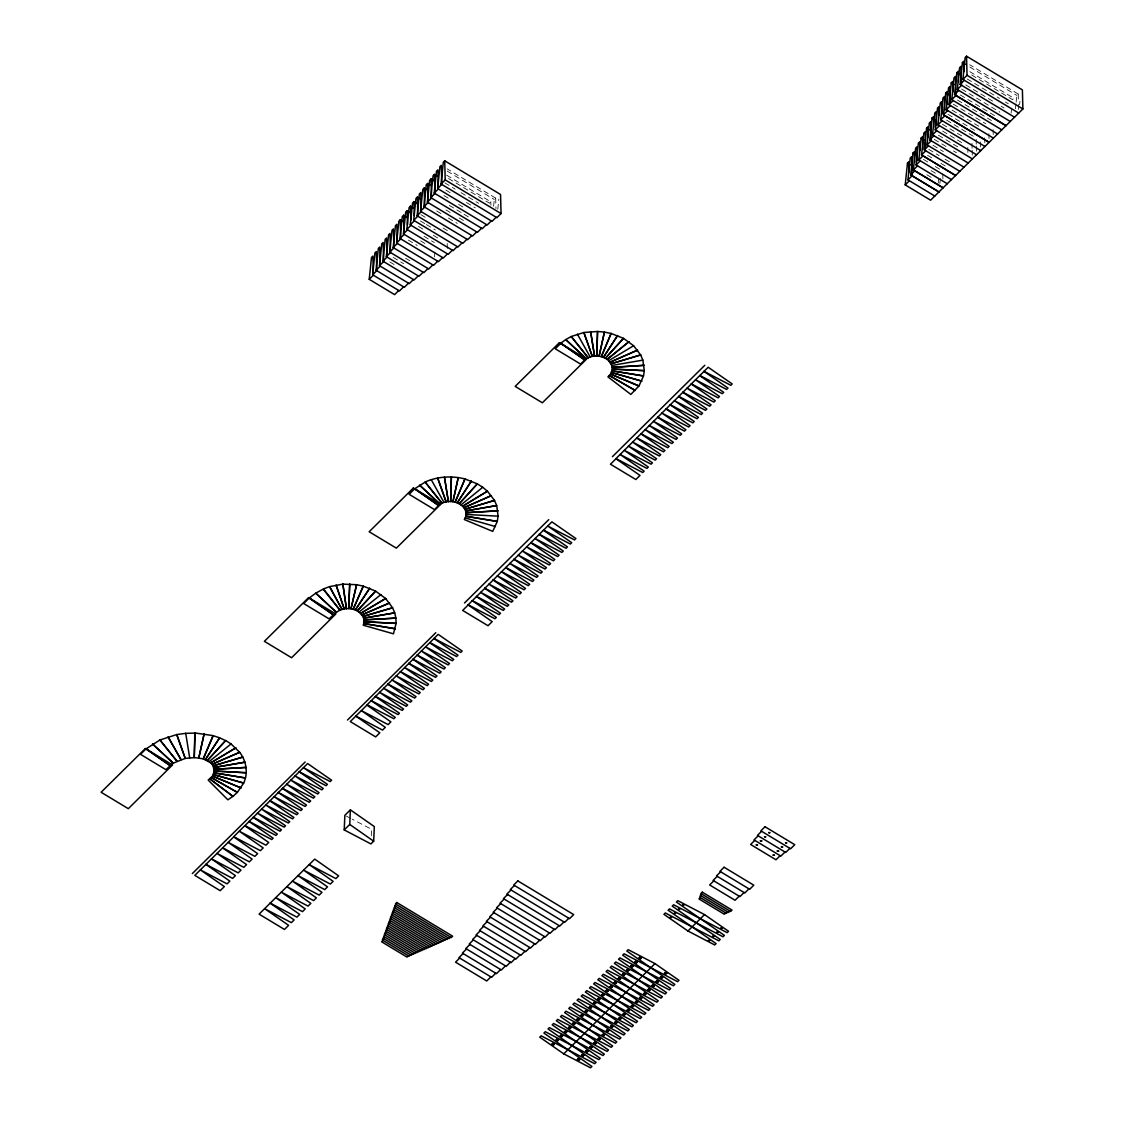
<?xml version="1.0" encoding="UTF-8"?>
<svg xmlns="http://www.w3.org/2000/svg" width="1124" height="1124" viewBox="0 0 1124 1124"><rect width="100%" height="100%" fill="white"/><g stroke="black" fill="none" stroke-linecap="round" stroke-linejoin="round"><path stroke-width="0.75" stroke-dasharray="5 3.75" d="M371.271 835.806L371.552 829.315L352.276 819.199M434.454 256.918L434.974 251.874M493.605 206.226L494.307 199.51L495.684 198.147L447.183 168.881M497.777 209.275L498.831 199.201M939.861 183.563L940.395 178.533M1011.122 113.074L1011.656 108.03M1015.422 108.831L1015.941 103.787M1016.124 102.115L1016.813 95.4L1018.204 94.023L969.689 64.756M1019.609 104.687L1019.96 101.329M446.706 175.204L490.823 201.814L489.432 203.177L446.79 177.452M346.332 816.094L350.786 818.427M969.773 67.019L1016.813 95.4M969.787 71.655L1013.904 98.266L1012.527 99.643L969.886 73.917M967.146 78.933L999.517 98.462M1005.39 102.003L1008.34 103.787M965.811 84.918L995.246 102.677M1001.133 106.232L1004.069 108.002M961.596 89.063L999.882 112.147M960.332 94.964L995.695 116.292M957.522 100.064L991.424 120.507M953.321 104.195L985.762 123.766M952.07 110.11L981.575 127.911M947.869 114.241L977.388 132.042M946.605 120.142L973.201 136.187M942.404 124.272L961.624 135.864M942.643 131.087L955.948 139.109M957.423 140.008L964.828 144.462M938.428 135.217L960.641 148.607M934.227 139.334L947.56 147.385M953.489 150.967L956.454 152.752M932.976 145.263L943.359 151.515M928.775 149.38L939.172 155.66M945.101 159.243L949.555 161.926M927.539 155.309L934.971 159.791M940.914 163.373L945.368 166.071M923.408 159.355L929.351 162.952M935.309 166.535L941.266 170.131M931.094 170.637L937.065 174.234M926.893 174.768L932.878 178.379M447.268 171.143L494.307 199.51M444.851 182.875L455.136 189.085M461.023 192.64L478.683 203.289M445.849 190.082L450.26 192.752M466.446 202.517L475.283 207.842M443.896 195.52L449.797 199.074M458.62 204.399L463.046 207.069M449.333 205.397L462.582 213.391M464.057 214.277L469.944 217.831M445.919 209.935L450.345 212.605M459.182 217.944L465.083 221.498M436.618 210.933L442.519 214.487M448.406 218.042L457.257 223.381M420.938 214.684L425.364 217.353M443.081 228.032L447.507 230.701M420.474 221.007L424.914 223.676M426.389 224.575L435.255 229.914M418.549 226.444L424.465 230.013M433.33 235.352L437.77 238.035M424.015 236.335L434.37 242.587M420.615 240.887L425.055 243.571M408.321 240.086L417.215 245.439M405.553 258.211L410.007 260.909M393.231 257.382L403.642 263.676M389.831 261.934L394.299 264.632M1018.204 94.023L1018.428 102.706M1018.47 104.448L1018.597 109.646M993.068 129.555L993.209 134.768M988.895 133.7L989.022 138.912M984.708 137.845L984.835 143.043M980.521 141.989L980.648 147.188M976.152 139.179L976.278 144.392M976.334 146.12L976.461 151.333M971.965 143.324L972.091 148.537M972.148 150.265L972.274 155.477M967.778 147.469L967.904 152.667M942.783 173.967L942.91 179.18M938.568 178.07L938.709 183.282M495.684 198.147L495.951 208.558M490.823 201.814L490.907 205.285M447.197 243.458L447.338 248.671"/><path stroke-width="1.5" d="M344.211 829.919L344.857 815.307L350.379 809.842L374.32 826.59L373.688 841.202L370.92 843.927L344.211 829.919L349.747 824.454L350.379 809.842M369.22 279.314L371.496 257.48L372.873 256.117L373.365 275.211L369.22 279.314L394.608 294.628L398.753 290.526M372.648 274.776L374.924 252.942L376.301 251.579L376.793 270.673L372.648 274.776L399.47 290.961L403.614 286.859M376.062 270.238L378.338 248.404L379.715 247.041L380.207 266.135L376.062 270.238L404.345 287.294L408.49 283.192M379.491 265.7L381.753 243.866L383.144 242.503L383.635 261.597L379.491 265.7L409.22 283.627L413.365 279.525M382.905 261.161L385.181 239.328L386.558 237.965L387.049 257.059L382.905 261.161L414.096 279.96L418.24 275.872M386.333 256.623L388.595 234.79L389.986 233.427L390.478 252.521L386.333 256.623L418.957 276.307L423.102 272.205M389.747 252.071L392.023 230.251L393.4 228.889L393.892 247.983L389.747 252.071L423.832 272.64L427.977 268.538M393.175 247.533L395.437 225.713L396.828 224.336L397.32 243.43L393.175 247.533L428.708 268.973L432.852 264.871M437.728 261.204L433.569 265.306L396.589 242.995L398.865 221.175L400.242 219.798L403.207 221.583M442.589 257.551L438.444 261.639L400.003 238.457L402.28 216.637L403.671 215.26L406.621 217.044M447.464 253.883L443.32 257.986L403.432 233.918L405.708 212.099L407.085 210.722L410.049 212.506M452.34 250.216L448.195 254.319L406.846 229.38L409.122 207.561L410.513 206.184L413.463 207.968M457.201 246.549L453.056 250.652L410.274 224.842L412.55 203.008L413.927 201.646L416.878 203.43M462.076 242.882L457.932 246.985L413.688 220.304L415.964 198.47L417.355 197.107L420.306 198.892M417.116 215.766L419.392 193.932L420.769 192.569L421.261 211.663L417.116 215.766L462.807 243.332L466.952 239.229M471.827 235.562L467.682 239.665L420.531 211.228L422.807 189.394L424.198 188.031L427.134 189.801M476.688 231.895L472.544 235.998L423.959 206.69L426.235 184.856L427.612 183.493L430.562 185.263M481.564 228.228L477.419 232.331L427.373 202.151L429.649 180.318L431.04 178.955L433.976 180.725M486.439 224.561L482.294 228.664L430.801 197.613L433.077 175.78L434.454 174.417L437.405 176.187M491.314 220.908L487.156 225.011L434.215 193.075L436.491 171.241L437.882 169.879L438.318 187.23M437.643 188.537L439.92 166.703L441.296 165.34L441.788 184.434L437.643 188.537L492.031 221.344L496.176 217.241M441.058 183.999L443.334 162.165L444.725 160.802L500.559 194.48L501.051 213.574L496.906 217.677L441.058 183.999L445.202 179.896L444.725 160.802M1018.723 113.074L962.889 79.397L965.165 57.563L966.542 56.2L1022.39 89.878L1022.882 108.972L930.602 200.198L905.213 184.884L907.49 163.064L908.866 161.687L909.133 172.113M907.953 179.868L910.229 158.048L911.606 156.672L912.098 175.766L907.953 179.868L934.789 196.054M938.99 191.965L910.707 174.894L912.983 153.075L914.36 151.698L914.627 162.123M910.707 174.894L914.852 170.792L943.134 187.863L913.362 169.963L915.639 148.129L917.015 146.766L917.381 160.648M947.279 183.76L916.102 164.947L918.378 143.113L919.755 141.75L919.98 150.433M951.466 179.615L918.842 159.931L921.118 138.097L922.495 136.735L922.804 148.888M918.842 159.931L922.987 155.829L955.611 175.513L921.568 154.915L923.844 133.082L925.235 131.719L925.628 147.342M959.84 171.326L924.307 149.899L926.583 128.066L927.96 126.703L928.227 137.114M927.047 144.884L929.323 123.05L930.7 121.687L931.192 140.781L927.047 144.884L964.027 167.195M968.214 163.05L929.787 139.868L932.049 118.034L933.44 116.671L933.707 127.082M972.401 158.905L932.513 134.852L934.789 113.018L936.18 111.655L936.531 125.537M976.587 154.761L935.252 129.836L937.528 108.002L938.905 106.64L939.13 115.308M980.774 150.616L937.992 124.806L940.268 102.986L941.645 101.624L941.954 113.763M984.961 146.485L940.732 119.79L943.008 97.971L944.385 96.594L944.736 110.489M989.148 142.341L943.457 114.774L945.734 92.955L947.125 91.592L947.434 103.731M993.419 138.126L946.282 109.688L948.558 87.855L949.935 86.492L950.342 102.115M997.606 133.981L949.007 104.672L951.283 82.839L952.674 81.476L952.941 91.887M951.761 99.643L954.037 77.823L955.414 76.446L955.906 95.54L951.761 99.643L1001.793 129.836M1006.064 125.607L954.571 94.556L956.847 72.723L958.224 71.36L958.491 81.771M957.311 89.541L959.587 67.707L960.964 66.344L961.456 85.438L957.311 89.541L1010.251 121.462M1014.536 117.219L960.149 84.412L962.425 62.579L963.816 61.216L964.069 71.627M466.109 514.497L465.856 516.239L497.286 521.367L498.087 516.169L496.724 505.617L465.659 510.956C462.133 501.978 450.162 499.421 441.957 503.187L425.153 481.985C437.573 476.464 451.806 475.607 464.929 478.95L455.136 502.161L464.985 478.979L477.293 483.84L482.688 487.24M465.238 517.911L465.842 516.239L497.244 521.522L492.719 531.371L464.324 519.555L465.224 517.953L495.445 526.552M434.215 193.075L438.36 188.972M430.801 197.613L434.946 193.511M427.373 202.151L431.532 198.049M423.959 206.69L428.103 202.587M420.531 211.228L424.689 207.125L424.198 188.031M413.688 220.304L417.847 216.201L417.355 197.107M410.274 224.842L414.419 220.74M406.846 229.38L411.005 225.278M403.432 233.918L407.576 229.816M400.003 238.457L404.162 234.354L403.671 215.26M396.589 242.995L400.734 238.892M962.889 79.397L967.033 75.294L966.542 56.2M960.149 84.412L964.294 80.31M954.571 94.556L958.716 90.454M949.007 104.672L953.166 100.57M946.282 109.688L950.426 105.586M943.457 114.774L947.602 110.686M940.732 119.79L944.877 115.702L989.106 142.383M937.992 124.806L942.137 120.718M935.252 129.836L939.397 125.733M932.513 134.852L936.657 130.749M929.787 139.868L933.932 135.765M464.493 602.998L548.737 519.653M612.425 456.667L704.818 365.272M192.316 873.601L305.152 761.988M347.527 720.02L435.789 632.7M924.307 149.899L928.452 145.797M921.568 154.915L925.712 150.813M916.102 164.947L920.247 160.844M913.362 169.963L917.507 165.86M905.213 184.884L909.358 180.795M396.154 904.328L394.777 905.705L449.164 938.512L450.555 937.149M395.507 906.141L394.117 907.504L447.057 939.439L448.448 938.076M394.847 907.939L393.456 909.316L444.949 940.366L446.34 939.004M394.187 909.752L392.81 911.114L442.842 941.294L444.233 939.931M393.526 911.55L392.15 912.927L440.734 942.235L442.125 940.858M392.88 913.362L391.489 914.725L438.627 943.162L440.018 941.8M392.22 915.161L390.829 916.524L436.519 944.09L437.91 942.727M391.559 916.973L390.183 918.336L434.412 945.017L435.803 943.654M390.899 918.772L389.522 920.135L432.304 945.944L433.695 944.582M390.253 920.57L388.862 921.947L430.197 946.886L431.588 945.509M389.592 922.383L388.202 923.745L428.089 947.813L429.48 946.436M388.932 924.181L387.555 925.558L425.982 948.74L427.373 947.377M388.272 925.993L386.895 927.356L423.874 949.668L425.265 948.305M387.625 927.792L386.234 929.169L421.767 950.595L423.158 949.232M386.965 929.604L385.574 930.967L419.659 951.522L421.05 950.159M386.305 931.403L384.928 932.765L417.552 952.464L418.943 951.087M385.644 933.215L384.267 934.578L415.444 953.391L416.835 952.014M384.998 935.013L383.607 936.376L413.337 954.318L414.728 952.955M384.338 936.812L382.947 938.189L411.243 955.245L412.62 953.883M383.677 938.624L382.301 939.987L409.136 956.173L410.513 954.81M383.017 940.423L381.64 941.8L407.029 957.1L408.405 955.737M514.427 885.445L510.282 889.548L564.669 922.354L568.828 918.252M511.013 889.983L506.868 894.086L559.808 926.021L563.953 921.919M507.584 894.521L503.44 898.624L554.933 929.674L559.078 925.586M504.17 899.059L500.025 903.162L550.058 933.341L554.202 929.239M500.742 903.598L496.597 907.7L545.196 937.009L549.341 932.906M497.328 908.136L493.183 912.238L540.321 940.676L544.466 936.573M493.9 912.674L489.755 916.777L535.446 944.343L539.59 940.24M490.486 917.212L486.341 921.315L530.57 947.996L534.715 943.893M487.057 921.75L482.913 925.853L525.709 951.663L529.854 947.56M483.643 926.288L479.498 930.391L520.833 955.33L524.978 951.227M480.215 930.827L476.07 934.929L515.958 958.997L520.103 954.894M476.801 935.365L472.656 939.467L511.083 962.664L515.242 958.561M473.373 939.903L469.228 944.005L506.222 966.317L510.366 962.214M469.958 944.455L465.814 948.544L501.346 969.984L505.491 965.881M466.53 948.993L462.386 953.096L496.471 973.651L500.616 969.548M463.116 953.531L458.971 957.634L491.609 977.318L495.754 973.215M459.688 958.069L455.543 962.172L486.734 980.985L490.879 976.882M720.653 871.788L716.508 875.891L744.791 892.948L748.935 888.845M761.594 831.282L757.45 835.385L785.732 852.456L789.877 848.353M717.238 876.327L713.094 880.429L739.915 896.615L744.06 892.512M758.166 835.82L754.021 839.923L780.857 856.109L785.002 852.006M713.81 880.865L709.666 884.967L735.054 900.268L739.199 896.179M754.752 840.359L750.607 844.461L775.981 859.776L780.126 855.673M701.643 893.959L700.252 895.322L728.535 912.393L729.926 911.016M700.983 895.772L699.606 897.135L726.427 913.32L727.818 911.957M700.322 897.57L698.945 898.933L724.32 914.248L725.711 912.885M563.77 1053.862L654.983 963.619L678.98 980.311L677.589 981.674L624.073 953.784L622.682 955.147L670.691 988.502L669.3 989.879L615.769 961.989L614.392 963.352L662.387 996.707L661.01 998.084L607.48 970.195L606.103 971.558L654.098 1004.912L652.721 1006.275L599.19 978.386L597.813 979.763L645.808 1013.117L644.431 1014.48L590.901 986.591L589.51 987.968L637.519 1021.323L636.128 1022.685L582.611 994.796L581.22 996.159L629.229 1029.514L627.838 1030.891L574.322 1003.001L572.931 1004.364L620.94 1037.719L619.549 1039.096L566.018 1011.207L564.641 1012.569L612.636 1045.924L611.259 1047.287L557.729 1019.398L556.352 1020.775L604.347 1054.129L602.97 1055.492L549.439 1027.603L548.062 1028.98L596.057 1062.335L594.68 1063.697L541.15 1035.808L539.759 1037.171L563.77 1053.862L590.536 1067.8L591.912 1066.437L543.904 1033.082L545.295 1031.706L598.825 1059.595L600.202 1058.232L552.207 1024.877L553.584 1023.5L607.115 1051.39L608.491 1050.027L560.497 1016.672L561.874 1015.309L615.404 1043.184L616.795 1041.822L568.786 1008.467L570.163 1007.104L623.694 1034.993L625.084 1033.616L577.076 1000.262L578.467 998.899L631.983 1026.788L633.374 1025.425L585.379 992.056L586.756 990.694L640.273 1018.583L641.663 1017.22L593.655 983.865L595.046 982.488L648.576 1010.378L649.953 1009.015L601.958 975.66L603.335 974.297L656.866 1002.172L658.243 1000.81L610.248 967.455L611.625 966.092L665.155 993.981L666.546 992.604L618.537 959.25L619.914 957.887L673.445 985.776L674.836 984.399L626.827 951.044L628.218 949.682L654.983 963.619M687.944 931.009L704.537 914.599L728.535 931.276L727.158 932.653L673.627 904.764L672.236 906.127L720.245 939.481L718.854 940.844L665.338 912.969L663.947 914.332L687.944 931.009L714.709 944.947L716.1 943.584L668.092 910.229L669.482 908.866L723.013 936.756L724.39 935.379L676.395 902.024L677.772 900.661L704.537 914.599M460.995 504.915L482.744 487.282L487.423 491.188L462.596 506.25L487.465 491.23L494.476 500.391L496.653 505.463L465.645 510.956L466.109 514.441L498.087 516.169M209.247 761.524L231.052 743.933L239.651 752.279L212.099 764.292L210.806 762.831L235.759 747.896L210.806 762.831L203.303 758.869L213.251 735.7L219.587 737.794L205.411 759.571L219.644 737.822L225.531 740.59L207.378 760.484L225.727 740.533L231.052 743.933M380.98 594.568L359.02 612.046C352.43 607.283 342.932 607.494 336.399 612.299L315.788 593.149L323.136 589.145L340.08 610.304L323.473 588.92L329.557 586.63L342.061 609.475L329.613 586.616L342.904 584.129L356.547 584.705L350.983 608.801L356.631 584.719L363.263 586.124L353.189 609.264L363.319 586.138L375.571 591.098L357.249 610.908L375.627 591.126L385.616 598.502L392.585 607.761L362.926 616.444L359.076 612.074M633.571 345.7L623.525 338.366L605.358 358.275L623.455 338.338L611.161 333.477L604.445 332.1L599.078 356.224L604.389 332.086L597.575 331.468L596.816 356.013L597.504 331.468L583.904 332.507L592.292 356.364L583.834 332.521L571.329 336.469L565.765 339.56L586.335 358.753L565.709 339.603L560.806 343.171L584.705 359.947C591.463 354.383 602.281 354.791 608.688 360.706L633.613 345.742L640.624 354.917L642.802 359.975M185.713 733.34L176.777 734.562L185.221 758.405L194.241 757.66L194.817 733.101L185.713 733.34L189.689 757.787M704.031 371.356L730.797 385.307L732.188 383.93L708.19 367.253L615.98 458.592L642.745 472.544L644.136 471.167L620.125 454.489L646.932 468.399L648.309 467.022L624.312 450.345L651.063 464.184L652.44 462.821L628.442 446.13L655.166 460.123L656.557 458.747L632.559 442.069L659.352 455.979L660.743 454.616L636.746 437.938M699.859 375.5L726.61 389.438L728.001 388.075L704.003 371.398M691.372 383.888L718.138 397.826L719.515 396.463L695.517 379.786L722.325 393.695L723.701 392.318L699.704 375.641M682.914 392.262L709.68 406.2L711.056 404.837L687.059 388.159L713.866 402.055L715.257 400.692L691.246 384.015M678.727 396.393L705.493 410.344L706.87 408.981L682.872 392.29M670.269 404.766L697.035 418.704L698.426 417.341L674.414 400.664L701.221 414.559L702.598 413.196L678.601 396.519M666.082 408.897L692.848 422.849L694.239 421.472L670.227 404.795M657.709 417.187L684.474 431.124L685.865 429.761L661.853 413.084L688.661 426.994L690.052 425.617L666.04 408.939M640.961 433.752L667.726 447.689L669.117 446.326L645.12 429.649L671.913 443.558L673.304 442.182L649.307 425.504L676.1 439.414L677.491 438.051L653.48 421.359L680.287 435.269L681.678 433.906L657.666 417.229M636.774 437.896L663.539 451.834L664.93 450.471L640.933 433.794M543.566 530.106L570.332 544.044L571.709 542.681L547.711 526.004L574.519 539.899L575.895 538.537L551.898 521.859L468.174 604.81L494.939 618.748L496.33 617.385L472.319 600.708M539.295 534.322L566.06 548.259L567.451 546.896L543.44 530.219M530.921 542.611L557.687 556.549L559.064 555.186L535.066 538.508L561.874 552.418L563.25 551.041L539.253 534.364M514.089 559.26L540.855 573.198L542.246 571.835L518.234 555.158L545.042 569.053L546.433 567.69L522.421 551.013L549.229 564.922L550.62 563.546L526.608 546.868L553.415 560.778L554.806 559.415L530.795 542.737M505.716 567.536L532.481 581.487L533.872 580.11L509.86 563.433L536.668 577.343L538.059 575.98L514.047 559.288M501.529 571.68L528.294 585.618L529.685 584.255L505.688 567.578M493.155 579.956L519.92 593.908L521.311 592.545L497.314 575.867L524.107 589.763L525.498 588.4L501.501 571.723M484.781 588.245L511.546 602.183L512.937 600.82L488.94 584.143L515.733 598.052L517.124 596.675L493.127 579.998M476.492 596.451L503.257 610.388L504.634 609.025L480.636 592.348L507.36 606.328L508.751 604.965L484.753 588.288M472.361 600.666L499.126 614.603L500.517 613.24L476.506 596.563M434.033 638.46L460.798 652.398L462.175 651.035L438.177 634.357L367.098 704.79L393.864 718.742L395.241 717.379L371.243 700.688M429.846 642.605L456.611 656.542L457.988 655.18L433.99 638.502M417.201 655.109L443.966 669.047L445.343 667.684L421.345 651.007L448.153 664.902L449.53 663.539L425.532 646.862L452.34 660.772L453.717 659.395L429.719 642.717M413.014 659.24L439.779 673.192L441.156 671.829L417.159 655.137M408.827 663.385L435.592 677.336L436.969 675.96L412.972 659.282M400.453 671.674L427.218 685.612L428.595 684.249L404.598 667.572L431.405 681.467L432.782 680.104L408.785 663.427M387.892 684.094L414.658 698.032L416.035 696.669L392.037 679.992L418.845 693.901L420.221 692.524L396.224 675.847L423.031 689.757L424.408 688.394L400.411 671.716M375.416 696.444L402.181 710.382L403.558 709.019L379.561 692.342L406.284 706.322L407.675 704.959L383.663 688.281L410.471 702.177L411.862 700.814L387.85 684.137M371.285 700.659L398.051 714.597L399.427 713.234L375.43 696.557M299.265 771.766L326.03 785.718L327.407 784.341L303.41 767.664L330.217 781.573L331.594 780.211L307.597 763.533L244.976 825.606L271.741 839.544L273.118 838.181L249.121 821.504M282.517 788.331L309.283 802.283L310.66 800.92L286.662 784.243L313.47 798.138L314.846 796.776L290.849 780.098L317.656 793.994L319.033 792.631L295.036 775.953L321.843 789.863L323.22 788.486L299.223 771.809M278.33 792.476L305.096 806.428L306.473 805.051L282.475 788.374M269.957 800.766L296.722 814.703L298.099 813.34L274.101 796.663L300.909 810.559L302.286 809.196L278.288 792.518M253.293 817.246L280.059 831.198L281.436 829.821L257.438 813.144L284.161 827.124L285.538 825.761L261.541 809.083L288.348 822.993L289.725 821.616L265.728 804.939L292.535 818.848L293.912 817.485L269.915 800.808M249.163 821.461L275.928 835.413L277.305 834.036L253.307 817.359M355.844 716.086L382.539 730.094L385.307 727.354L361.366 710.607L388.103 724.587L390.871 721.847L366.93 705.113L350.281 721.58L375.669 736.894L379.814 732.792L355.802 716.114M222.664 847.819L249.359 861.827L252.127 859.101L228.2 842.354L254.895 856.362L257.649 853.636L233.722 836.888L194.817 875.371L220.206 890.686L224.35 886.583L200.353 869.906L227.09 883.871L229.844 881.146L205.917 864.398M211.509 858.862L238.204 872.87L240.972 870.131L217.03 853.397L243.81 867.335L246.563 864.595L222.636 847.861M205.945 864.37L232.64 878.378L235.408 875.638L211.481 858.891M270.21 903.134L296.919 917.142L299.672 914.402L275.745 897.669L302.482 911.634L305.236 908.909L281.309 892.161L308.074 906.099L310.828 903.373L286.901 886.625L313.638 900.605L316.392 897.865L292.465 881.118L319.202 895.097L321.956 892.358L298.029 875.624L324.752 889.59L327.52 886.864L303.592 870.116L330.358 884.054L333.111 881.328L309.184 864.581L335.879 878.589L338.647 875.863L314.706 859.115L259.082 914.135L284.47 929.45L288.615 925.347L264.618 908.67L291.355 922.635L294.109 919.91L270.182 903.162M962.425 62.579L965.361 64.363M967.033 75.294L1022.882 108.972M956.847 72.723L959.798 74.493M951.283 82.839L954.234 84.623M955.906 95.54L1005.938 125.733M945.734 92.955L948.684 94.725M932.049 118.034L935.013 119.818M926.583 128.066L929.548 129.85M921.118 138.097L924.083 139.882M912.983 153.075L915.962 154.859M907.49 163.064L910.482 164.863M912.098 175.766L938.933 191.965M445.202 179.896L501.051 213.574M349.747 824.454L373.688 841.202M608.744 360.748L611.793 365.455L642.872 360.13L644.305 370.625L612.327 369.079L610.599 374.095L607.915 376.863L630.831 394.426L638.882 386.052L610.585 374.095L639.008 385.897L643.504 376.034L612.088 370.822L643.518 375.88L644.291 370.681L612.327 369.079L611.849 365.609M577.385 334.151L590.142 356.912M431.209 479.653L443.98 502.414M434.454 174.417L434.904 191.768M431.04 178.955L431.476 196.307M427.612 183.493L428.019 199.117M413.927 201.646L414.292 215.541M410.513 206.184L410.864 220.079M407.085 210.722L407.45 224.617M400.242 219.798L400.692 237.164M451.342 476.969L450.64 501.515L451.412 476.969M195.07 732.989L194.241 757.52L203.219 758.826L213.012 735.602L195.07 732.989M349.676 584.044L348.721 608.576L349.747 584.044M670.213 917.367L671.576 917.479L670.227 917.296M674.358 913.264L675.721 913.376L674.372 913.194M678.517 909.161L679.88 909.274L678.517 909.133M682.661 905.059L684.024 905.171L682.675 904.989M708.471 940.437L709.834 940.549L708.471 940.409M712.616 936.334L713.979 936.447L712.63 936.264M716.761 932.232L718.124 932.344L716.775 932.161M720.906 928.129L722.268 928.241L720.906 928.101M756.241 844.925L757.604 845.037L756.255 844.855M760.386 840.822L761.749 840.935L760.386 840.822M764.531 836.72L765.894 836.832L764.545 836.678M768.676 832.617L770.052 832.729L768.69 832.589M773.129 855.111L774.492 855.224L773.143 855.041M777.274 851.009L778.637 851.121L777.274 851.009M781.419 846.906L782.782 847.018L781.433 846.836M785.564 842.803L786.926 842.916L785.578 842.775M552.01 1044.041L553.696 1044.927L552.01 1044.041M554.287 1044.196L552.587 1043.381L554.287 1044.252M556.155 1039.939L557.841 1040.824L556.169 1039.883M558.431 1040.093L556.731 1039.279L558.431 1040.093M560.3 1035.836L561.986 1036.721L560.314 1035.78M562.576 1035.991L560.89 1035.176L562.576 1035.991M564.445 1031.748L566.145 1032.619L564.445 1031.748M566.721 1031.888L565.035 1031.073L566.721 1031.944M568.589 1027.645L570.289 1028.516L568.603 1027.575M570.866 1027.786L569.18 1026.971L570.866 1027.786M572.748 1023.543L574.434 1024.414L572.748 1023.472M575.01 1023.683L573.324 1022.868L575.01 1023.683M576.893 1019.44L578.579 1020.311L576.893 1019.44M579.169 1019.58L577.469 1018.766L579.169 1019.58M577.399 1059.356L579.085 1060.241L577.399 1059.3M581.038 1015.337L582.724 1016.208L581.052 1015.267M579.675 1059.496L577.975 1058.682L579.661 1059.567M583.314 1015.478L581.614 1014.663L583.314 1015.478M581.544 1055.253L583.23 1056.139L581.544 1055.253M585.183 1011.235L586.869 1012.106L585.197 1011.164M583.82 1055.394L582.12 1054.579L583.82 1055.394M587.459 1011.375L585.759 1010.56L587.445 1011.445M585.688 1051.151L587.374 1052.036L585.702 1051.095M589.327 1007.132L591.013 1008.003L589.327 1007.132M587.964 1051.291L586.264 1050.476L587.964 1051.291M591.603 1007.273L589.903 1006.458L591.603 1007.273M589.833 1047.048L591.519 1047.933L589.833 1047.048M593.472 1003.029L595.158 1003.915L593.486 1002.973M592.109 1047.203L590.409 1046.388L592.095 1047.259M595.748 1003.17L594.048 1002.355L595.748 1003.17M593.978 1042.946L595.664 1043.831L593.978 1042.946M597.617 998.927L599.303 999.812L597.617 998.927M596.254 1043.1L594.554 1042.285L596.254 1043.1M599.893 999.067L598.207 998.253L599.893 999.138M598.123 1038.843L599.809 1039.728L598.137 1038.787M601.762 994.824L603.462 995.709L601.776 994.768M600.399 1038.997L598.699 1038.183L600.399 1038.997M604.038 994.965L602.352 994.15L604.038 994.965M602.267 1034.754L603.967 1035.626L602.267 1034.754M605.906 990.722L607.606 991.607L605.92 990.666M604.543 1034.895L602.857 1034.08L604.543 1034.951M608.182 990.876L606.496 990.061L608.182 990.876M606.412 1030.652L608.112 1031.523L606.426 1030.582M610.065 986.619L611.751 987.504L610.065 986.619M608.688 1030.792L607.002 1029.977L608.688 1030.792M612.327 986.774L610.641 985.959L612.327 986.83M610.557 1026.549L612.257 1027.42L610.571 1026.479M614.21 982.516L615.896 983.402L614.21 982.46M612.833 1026.69L611.147 1025.875L612.833 1026.69M616.486 982.671L614.786 981.856L616.486 982.671M614.716 1022.447L616.402 1023.318L614.716 1022.447M618.341 978.428L620.027 979.313L618.355 978.372M616.978 1022.587L615.292 1021.772L616.978 1022.643M620.617 978.568L618.917 977.754L620.617 978.568M618.86 1018.344L620.546 1019.215L618.86 1018.274M622.485 974.325L624.171 975.211L622.485 974.325M621.136 1018.485L619.436 1017.67L621.136 1018.485M624.761 974.466L623.075 973.651L624.761 974.536M623.005 1014.241L624.691 1015.113L623.019 1014.171M626.63 970.223L628.33 971.108L626.644 970.167M625.281 1014.382L623.581 1013.567L625.281 1014.382M628.906 970.363L627.22 969.548L628.906 970.363M627.15 1010.139L628.836 1011.01L627.15 1010.139M630.775 966.12L632.475 967.005L630.789 966.064M629.426 1010.279L627.726 1009.464L629.426 1010.279M633.051 966.275L631.365 965.46L633.051 966.275M631.295 1006.036L632.981 1006.921L631.309 1005.98M634.934 962.018L636.62 962.903L634.934 962.018M633.571 1006.177L631.871 1005.362L633.571 1006.177M637.196 962.172L635.51 961.357L637.196 962.228M635.439 1001.934L637.125 1002.819L635.453 1001.877M639.078 957.915L640.778 958.786L639.092 957.845M637.715 1002.074L636.015 1001.259L637.715 1002.074M641.354 958.055L639.668 957.241L641.354 958.055M639.584 997.831L641.27 998.716L639.584 997.831M641.86 997.971L640.174 997.157L641.86 997.971M643.729 993.742L645.415 994.614L643.743 993.672M646.005 993.883L644.305 993.068L646.005 993.883M647.874 989.64L649.56 990.511L647.888 989.584M650.15 989.78L648.45 988.965L650.136 989.851M652.018 985.537L653.704 986.422L652.018 985.537M654.294 985.678L652.594 984.863L654.294 985.678M656.163 981.435L657.849 982.32L656.177 981.378M658.439 981.575L656.739 980.76L658.439 981.575M660.308 977.332L661.994 978.217L660.322 977.276M662.584 977.473L660.884 976.658L662.584 977.543M664.467 973.229L666.153 974.101L664.481 973.159M666.743 973.37L665.043 972.555L666.743 973.37M214.277 771.078L212.52 776.136L208.193 780.084L227.863 799.81L232.949 796.382L209.893 778.932L232.977 796.354L237.347 792.392L211.34 777.611L237.389 792.35L243.669 783.105L213.419 774.548L243.683 783.049C248.306 773.045 246.367 760.934 239.679 752.321L212.099 764.292L213.124 765.88L242.728 757.084L213.124 765.88L214.277 771.036L246.24 772.75L214.277 771.036M364.106 621.797L363.249 625.211L393.47 633.824L396.069 623.539L395.887 618.13L364.036 619.9L362.954 616.486L392.613 607.803L394.721 612.833L363.656 618.172L394.735 612.889L395.887 618.088L364.036 619.9L364.092 621.642L396.055 623.384L364.106 621.797M458.213 477.588L452.916 501.711L458.283 477.588M204.147 733.803L198.793 757.927L204.147 733.803M611.091 333.463L601.298 356.673L611.161 333.477M471.321 481.058L457.243 502.864L471.392 481.086M617.498 335.556L603.405 357.362L617.554 335.584M369.641 588.274L355.296 609.981L369.698 588.302M477.293 483.84L459.21 503.777L477.349 483.868M145.347 748.528L101.118 792.265L128.319 808.676L172.548 764.924L145.347 748.528M146.022 748.865L140.5 754.33L165.874 769.645L173.265 763.14L185.235 758.419L176.721 734.576L159.987 739.971L146.064 748.837L170.019 765.542L146.022 748.865M559.401 342.637L515.171 386.389L542.372 402.785L586.602 359.048L559.401 342.637M413.379 487.999L369.164 531.75L396.351 548.147L440.58 504.395L413.379 487.999M560.792 343.326L555.256 348.791L580.644 364.106L584.789 360.003L560.792 343.326M414.644 488.828L409.108 494.293L434.496 509.608L438.641 505.505L414.644 488.828L425.125 482.098L442.027 503.257L438.543 505.435L414.63 488.687M308.608 597.589L264.379 641.326L291.58 657.737L335.795 613.985L308.608 597.589M309.17 598.038L303.649 603.504L329.023 618.818L336.413 612.313L315.703 593.205L309.212 598.01L333.168 614.716L309.17 598.038M244.765 825.733L233.722 836.663L260.417 850.671L263.185 847.932L239.243 831.198L265.938 845.206L268.706 842.466L244.765 825.733M468.188 604.951L462.652 610.43L488.041 625.731L492.186 621.628L468.188 604.951M615.994 458.747L610.458 464.212L635.847 479.526L639.992 475.424L615.994 458.747M396.814 902.53L395.437 903.893L451.272 937.585L452.663 936.208L396.814 902.53M517.855 880.907L513.71 885.01L569.545 918.687L573.69 914.585L517.855 880.907M724.081 867.25L719.936 871.353L749.666 889.281L753.811 885.178L724.081 867.25M765.008 826.744L760.864 830.847L790.608 848.789L794.752 844.686L765.008 826.744M702.289 892.161L700.912 893.524L730.642 911.466L732.033 910.089L702.289 892.161M628.864 341.738L607.143 359.399L628.906 341.78M385.616 598.502L360.621 613.395L385.673 598.544M491.385 495.6L463.903 507.711L491.413 495.642M637.533 350.126L610.037 362.209L637.561 350.168M389.536 602.942L361.914 614.856L389.564 602.984M640.624 354.917L611.063 363.783L640.652 354.959M494.476 500.391L464.929 509.284L494.504 500.447M244.877 762.156L213.827 767.551L244.892 762.212M644.066 365.314L612.257 367.337L644.08 365.37M497.89 510.802L466.053 512.699L497.89 510.858M246.058 767.397L214.22 769.28L246.058 767.453M245.453 777.963L214.01 772.82L245.439 778.005M395.255 628.738L363.825 623.539L395.241 628.78M641.734 381.078L611.498 372.508L641.72 381.12M240.972 787.882L212.52 776.136L240.958 787.924M635.271 390.45L609.377 375.557L635.243 390.492M173.265 763.14L152.555 744.032L173.265 763.14M440.172 504.24L419.533 485.104L440.172 504.254M176.932 761.131L159.945 739.999L176.918 761.117M588.189 357.755L571.301 336.582L588.119 357.685M180.95 759.543L168.038 736.824L180.936 759.515M446.13 501.866L437.658 478.023L446.13 501.866M344.211 608.941L336.09 585.042L344.197 608.885M594.54 356.069L590.62 331.622L594.54 356.069M448.364 501.557L444.444 477.11L448.364 501.557M346.431 608.604L342.848 584.129L346.431 608.604"/></g></svg>
